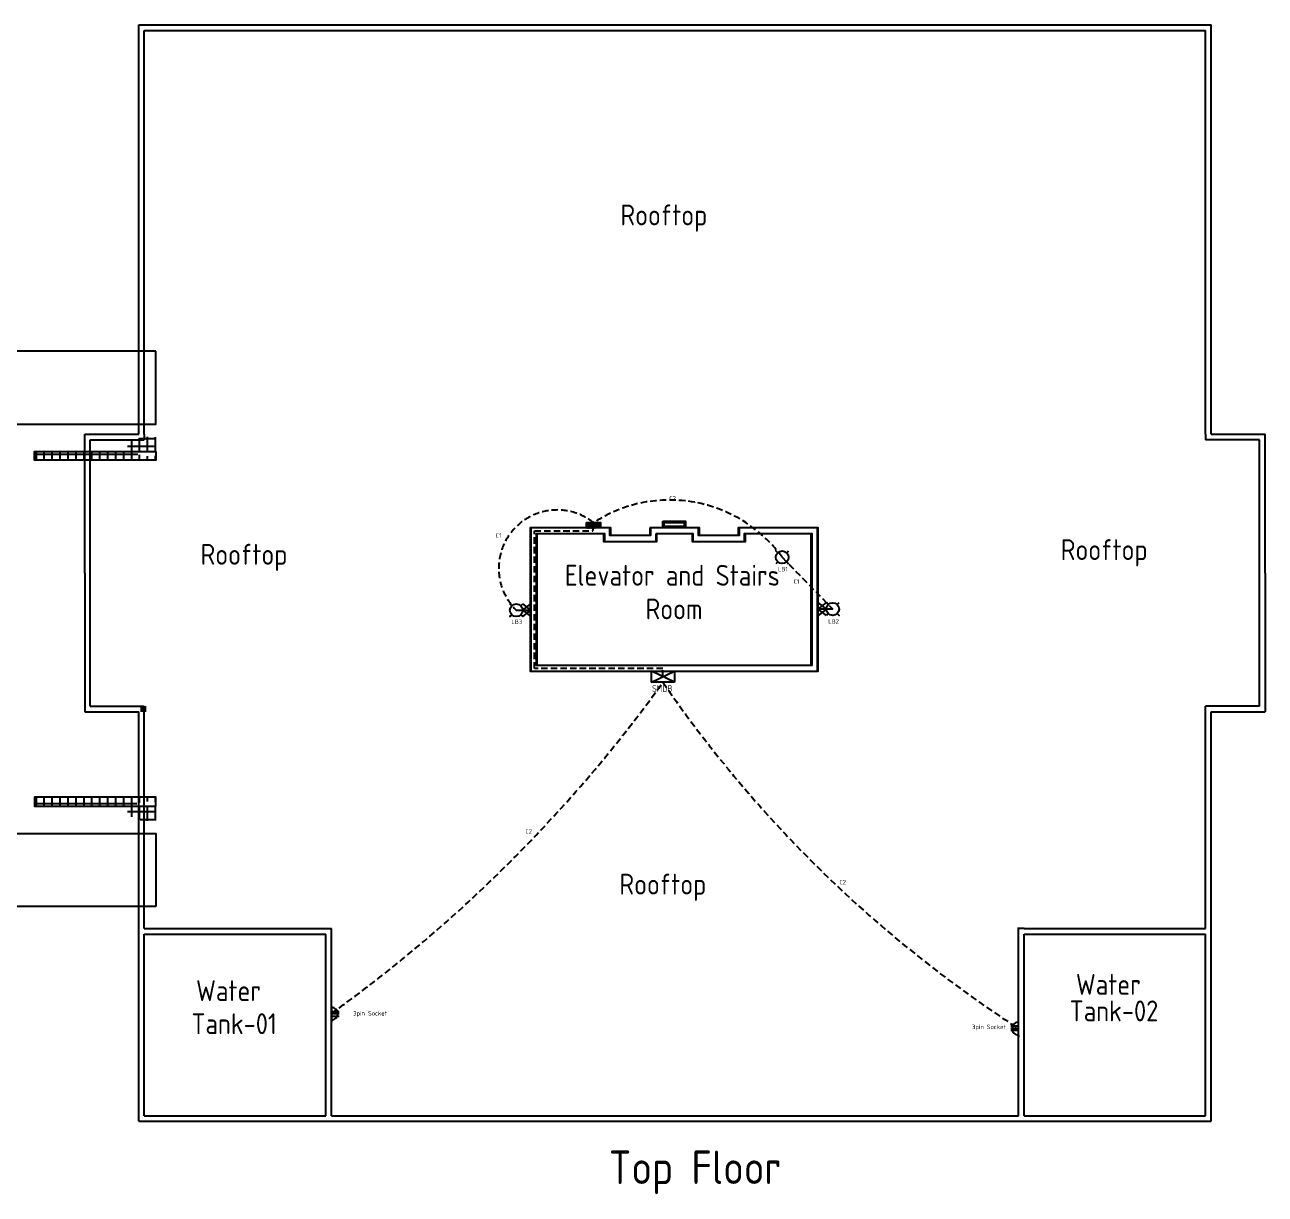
# Model space of a CAD drawing. Header units: inches. Extents: x 33646 to 69385, y 30083 to 61001.
# Drawn here: x 36059 to 37289, y 30408 to 31568 of the extents above; entities that cross this region are included whole.
import ezdxf
from ezdxf.enums import TextEntityAlignment as Align

# ---------------------------------------------------------------- set-up
doc = ezdxf.new("R2010")
doc.units = ezdxf.units.IN
doc.header["$MEASUREMENT"] = 0
doc.linetypes.add('HIDDEN', pattern=[9.524999999999999, 6.35, -3.175])
doc.layers.add('All Text', color=7, linetype='Continuous', plot=False)
for name, color, linetype in [('Conduit', 4, 'Continuous'), ('Electrical Layout', 130, 'Continuous'), ('TILING', 8, 'Continuous'), ('WALL', 7, 'Continuous')]:
    doc.layers.add(name, color=color, linetype=linetype)
doc.styles.add('YQ_DIM', font='SUPEROS.SHX', dxfattribs={"width": 0.8, "bigfont": 'HZDX.SHX'})
pattern_1 = [(0, (0, 0), (0, 7.874015748031497), []), (90, (0, 0), (-7.874015748031497, 4.821444091131313e-16), [])]

msp = doc.modelspace()

# ---------------------------------------------------------------- hatches: boundary and pattern name
at = {"layer": 'Electrical Layout'}
h = msp.add_hatch(dxfattribs=at)
h.set_pattern_fill('MUDST', color=256)
h.set_pattern_definition([(0, (541.5851522987505, 1163.397261029237), (0.5, 0.25), [0.25, -0.25, 0, -0.25, 0, -0.25])])
h.paths.add_polyline_path([(36616.08515229875, 31073.89726102923), (36616.08515229875, 31068.89726102923), (36630.08515229875, 31068.89726102923), (36630.08515229875, 31073.89726102923)])
at = {"layer": 'TILING'}
h = msp.add_hatch(dxfattribs=at)
h.set_pattern_fill('_USER', color=256, scale=7.874015748031497, double=1, pattern_type=0)
h.set_pattern_definition(pattern_1)
edge = h.paths.add_edge_path()
edge.add_arc((36186.89787380213, 31195.35574950443), 55.78041944777473, 251.4067891857481, 271.3856483193895)
edge.add_arc((36187.25676764578, 31141.50787699773), 2.156851818604096, 297.3220102423449, 361.8992090810831)
edge.add_line((36189.41243464858, 31141.57935804741), (36189.41243464959, 31157.3697545645))
edge.add_arc((36187.39440511786, 31157.52195278325), 2.023760729114688, 355.6869620808287, 425.0918185687654)
edge.add_arc((36186.89787379637, 31103.59336310784), 55.78041944778114, 88.61435167311983, 91.20361630134116)
edge.add_arc((36183.24590526721, 31159.21625897518), 2.484519138097323, 3.35075635568449, 8.493880416108391)
edge.add_arc((36184.92131700847, 31158.35460699552), 1.456302950220806, 57.52867036242497, 124.2772201161644)
edge.add_arc((36186.56203714405, 31159.21625897405), 2.48451913837778, 172.0944125478434, 178.0105171990761)
edge.add_arc((36186.89787379641, 31103.59336310765), 55.78041944796709, 92.89667054064641, 108.5932108068516)
edge.add_arc((36172.1289700815, 31139.93788909708), 16.79757454725102, 100.3453225507513, 105.2087672079193)
edge.add_arc((36170.85182932107, 31144.63570680011), 11.92925043182975, 105.2087672079501, 123.2778517982728)
edge.add_arc((36168.90328306738, 31147.60458532499), 8.378043285197181, 123.2778517983604, 147.7435096063108)
edge.add_arc((36165.94030222328, 31149.47455630746), 4.874324267104207, 147.7435096062335, 179.9999999966217)
edge.add_arc((36165.94030222327, 31149.47455630746), 4.874324267089833, 179.9999999966645, 212.2564903859797)
edge.add_arc((36168.90328306759, 31151.34452728954), 8.378043285172955, 212.2564903860367, 236.722148195168)
edge.add_arc((36170.85182932173, 31154.31340581425), 11.92925043190625, 236.7221481949883, 254.7912327845802)
edge.add_arc((36172.12897008198, 31159.01122351512), 16.79757454519918, 254.7912327854203, 259.6546774426732)
h.paths.add_polyline_path([(36189.41243464909, 31144.54037162699), (36189.41243464909, 31135.72147398922), (36068.92424567274, 31135.72147398922), (36068.92424567274, 31144.54037162699)])
h = msp.add_hatch(dxfattribs=at)
h.set_pattern_fill('_USER', color=256, scale=7.874015748031497, double=1, pattern_type=0)
h.set_pattern_definition(pattern_1)
edge = h.paths.add_edge_path()
edge.add_arc((36186.89787380213, 30742.00845831647), 55.78041944777473, 88.61435168061053, 108.5932108142519, ccw=False)
edge.add_arc((36187.25676764578, 30795.85633082317), 2.156851818604096, -1.899209081083086, 62.6779897576551, ccw=False)
edge.add_line((36189.41243464858, 30795.78484977349), (36189.41243464959, 30779.9944532564))
edge.add_arc((36187.39440511786, 30779.84225503765), 2.023760729114688, -65.0918185687654, 4.313037919171279, ccw=False)
edge.add_arc((36186.89787379637, 30833.77084471306), 55.78041944778114, 268.7963836986588, 271.3856483268802, ccw=False)
edge.add_arc((36183.24590526721, 30778.14794884572), 2.484519138097323, 351.5061195838916, 356.64924364431556, ccw=False)
edge.add_arc((36184.92131700847, 30779.00960082539), 1.456302950220806, 235.72277988383559, 302.471329637575, ccw=False)
edge.add_arc((36186.56203714405, 30778.14794884685), 2.48451913837778, 181.9894828009239, 187.9055874521566, ccw=False)
edge.add_arc((36186.89787379641, 30833.77084471325), 55.78041944796709, 251.4067891931484, 267.10332945935363, ccw=False)
edge.add_arc((36172.1289700815, 30797.42631872382), 16.79757454725102, 254.7912327920807, 259.65467744924877, ccw=False)
edge.add_arc((36170.85182932107, 30792.7285010208), 11.92925043182975, 236.7221482017273, 254.7912327920498, ccw=False)
edge.add_arc((36168.90328306738, 30789.75962249592), 8.378043285197181, 212.2564903936892, 236.72214820163958, ccw=False)
edge.add_arc((36165.94030222328, 30787.88965151344), 4.874324267104207, 180.0000000033783, 212.2564903937665, ccw=False)
edge.add_arc((36165.94030222327, 30787.88965151344), 4.874324267089833, 147.7435096140203, 180.0000000033355, ccw=False)
edge.add_arc((36168.90328306759, 30786.01968053136), 8.378043285172955, 123.27785180483201, 147.7435096139633, ccw=False)
edge.add_arc((36170.85182932173, 30783.05080200665), 11.92925043190625, 105.20876721541981, 123.2778518050117, ccw=False)
edge.add_arc((36172.12897008198, 30778.35298430578), 16.79757454519918, 100.34532255732682, 105.2087672145797, ccw=False)
h.paths.add_polyline_path([(36189.41243464909, 30792.82383619391), (36189.41243464909, 30801.64273383168), (36068.92424567274, 30801.64273383168), (36068.92424567274, 30792.82383619391)])

# ---------------------------------------------------------------- linework, layer by layer
at = {"layer": 'All Text', "lineweight": 211}
msp.add_line((36176.9414501362, 30886.44094291825), (36176.9414501362, 30891.95275394186), dxfattribs=at)
at = {"layer": 'Conduit'}
for p, q in [((36814.58871038489, 31044.03333538055), (36816.50003983662, 31045.94466483229)), ((36805.683447227, 31035.12807222267), (36803.77211777526, 31033.21674277094)), ((36814.58871038489, 31035.12807222267), (36816.50003983662, 31033.21674277094)), ((36542.16467698242, 30991.5417219896), (36540.25334753069, 30993.45305144132)), ((36551.06994014032, 30991.5417219896), (36552.98126959205, 30993.45305144132)), ((36855.83164625267, 30992.65537073347), (36853.92031680094, 30994.5667001852)), ((36855.83164625267, 30983.75010757557), (36853.92031680094, 30981.83877812384)), ((36864.73690941057, 30992.65537073347), (36866.6482388623, 30994.5667001852)), ((36551.06994014032, 30982.63645883171), (36552.98126959205, 30980.72512937996))]:
    msp.add_line(p, q, dxfattribs=at)
at = {"layer": 'Conduit', "color": 4}
msp.add_lwpolyline([(36616.08515229875, 31073.89726102923), (36630.08515229875, 31073.89726102923), (36630.08515229875, 31068.89726102923), (36616.08515229875, 31068.89726102923)], close=True, dxfattribs=at)
at = {"layer": 'Conduit'}
for points in [[(36805.683447227, 31044.03333538055), (36803.77211777526, 31045.94466483229)], [(36864.73690941057, 30983.75010757557), (36866.6482388623, 30981.83877812384)], [(36542.16467698242, 30982.63645883171), (36540.25334753069, 30980.72512937996)]]:
    msp.add_lwpolyline(points, close=True, dxfattribs=at)
for centre in [(36810.13607880594, 31039.58070380161), (36546.61730856136, 30987.08909041065), (36860.28427783163, 30988.20273915451)]:
    msp.add_circle(centre, 6.296971967198096, dxfattribs=at)
at = {"layer": 'Electrical Layout', "linetype": 'HIDDEN'}
for p, q in [((36564.58475139165, 30929.16290483183), (36564.58475139165, 31065.91509221462)), ((36564.58475139165, 31065.91509221462), (36622.58950580053, 31065.91509221462)), ((36622.58950580053, 31065.91509221462), (36623.08515229875, 31068.89726102923)), ((36810.13607880594, 31039.58070380161), (36860.28427783163, 30988.20273915451)), ((36691.93752237284, 30929.16290483183), (36564.58475139165, 30929.16290483183)), ((36691.93752237284, 30921.13079350437), (36691.93752237284, 30929.16290483183))]:
    msp.add_line(p, q, dxfattribs=at)
at = {"layer": 'Electrical Layout'}
for p, q in [((36546.61730856136, 30987.08909041065), (36561.04578147873, 30987.08909041065)), ((36552.91428052856, 30987.08909041065), (36561.04578147873, 30993.45305144132)), ((36552.91428052856, 30987.08909041065), (36561.04578147873, 30980.72512937996)), ((36561.04578147873, 30987.08909041065), (36552.98126959205, 30993.45305144132)), ((36552.98126959205, 30980.72512937996), (36561.04578147873, 30987.08909041065)), ((36845.85580491426, 30988.20273915451), (36853.92031680094, 30994.5667001852)), ((36853.98730586443, 30988.20273915451), (36845.85580491426, 30994.5667001852)), ((36860.28427783163, 30988.20273915451), (36845.85580491426, 30988.20273915451)), ((36853.92031680094, 30981.83877812384), (36845.85580491426, 30988.20273915451)), ((36853.98730586443, 30988.20273915451), (36845.85580491426, 30981.83877812384)), ((36703.43752237284, 30915.63079350437), (36680.43752237284, 30926.63079350437)), ((36680.43752237284, 30915.63079350437), (36703.43752237284, 30926.63079350437)), ((36171.42963911239, 30891.95275394186), (36176.94145013605, 30891.95275394186)), ((36356.94145013604, 30671.41732087077), (36362.45326115986, 30671.41732087077)), ((36357.78593674993, 30671.41732283437), (36363.29774777374, 30671.41732283437)), ((37049.03593832498, 30671.41732087099), (37043.52412730117, 30671.41732087099)), ((37049.88042493886, 30671.41732283459), (37044.36861391505, 30671.41732283459)), ((36363.29766833395, 30593.47738792002), (36363.29766833395, 30595.47738792002)), ((36363.29766833395, 30593.47738792002), (36363.29766833395, 30580.66138230205)), ((36363.29766833395, 30589.06938511104), (36371.04766833395, 30589.06938511104)), ((36363.29766833395, 30587.06938511104), (36371.04766833395, 30587.06938511104)), ((36363.29766833395, 30585.06938511104), (36363.29766833395, 30584.56938511104)), ((36363.29766833395, 30584.56938511104), (36371.04766833395, 30584.56938511104)), ((36363.29766833395, 30580.66138230205), (36363.29766833395, 30578.66138230205)), ((37044.36853447511, 30578.66138230221), (37044.36853447511, 30580.66138230221)), ((37044.36853447511, 30565.84537668423), (37044.36853447511, 30578.66138230221)), ((37044.36853447511, 30574.75337949322), (37036.61853447511, 30574.75337949322)), ((37044.36853447511, 30572.25337949322), (37036.61853447511, 30572.25337949322)), ((37044.36853447511, 30570.25337949322), (37036.61853447511, 30570.25337949322)), ((37044.36853447511, 30574.25337949322), (37044.36853447511, 30574.75337949322)), ((37044.36853447511, 30565.84537668423), (37044.36853447511, 30563.84537668423))]:
    msp.add_line(p, q, dxfattribs=at)
for points in [[(36691.73869423048, 31075.39725343374), (36714.23869423048, 31075.39725343374), (36714.23869423048, 31068.89725343374), (36691.73869423048, 31068.89725343374)], [(36691.98869423048, 31075.14725343374), (36713.98869423048, 31075.14725343374), (36713.98869423048, 31069.14725343374), (36691.98869423048, 31069.14725343374)], [(36692.23869423048, 31074.89725343374), (36713.73869423048, 31074.89725343374), (36713.73869423048, 31069.39725343374), (36692.23869423048, 31069.39725343374)], [(36692.48869423048, 31074.64725343374), (36713.48869423048, 31074.64725343374), (36713.48869423048, 31069.64725343374), (36692.48869423048, 31069.64725343374)], [(36692.73869423048, 31074.39725343374), (36713.23869423048, 31074.39725343374), (36713.23869423048, 31069.89725343374), (36692.73869423048, 31069.89725343374)], [(36692.98869423048, 31074.14725343374), (36712.98869423048, 31074.14725343374), (36712.98869423048, 31070.14725343374), (36692.98869423048, 31070.14725343374)], [(36703.43752237284, 30915.63079350437), (36680.43752237284, 30915.63079350437), (36680.43752237284, 30926.63079350437), (36703.43752237284, 30926.63079350437)]]:
    msp.add_lwpolyline(points, close=True, dxfattribs=at)
at = {"layer": 'Electrical Layout', "linetype": 'HIDDEN'}
for centre, radius, start, end in [((36698.53324084739, 30958.20375742327), 138.1209645284341, 36.09824275116229, 123.1098838737674), ((36587.08905078145, 31028.52191776434), 57.91926364216349, 51.57515486007886, 225.6722896540946), ((35517.76467452286, 31761.44391303569), 1447.094229758188, 305.7533542918914, 324.2329815427697), ((37728.52622704869, 31627.00015847533), 1257.204245968314, 214.4602511156039, 237.030687105964)]:
    msp.add_arc(centre, radius, start, end, dxfattribs=at)
at = {"layer": 'Electrical Layout'}
for centre, start, end in [((36363.29766833395, 30587.06938511104), 270, 90), ((37044.36853447511, 30572.25337949322), 90, 270)]:
    msp.add_arc(centre, 6.408002808988148, start, end, dxfattribs=at)
at = {"layer": 'TILING'}
for points in [[(36189.41243464914, 31244.08367871361), (36033.03448189324, 31244.08367871361), (36033.03448189324, 31240.1466708396), (36009.41243464914, 31240.1466708396), (36009.41243464914, 31171.70572595774), (36189.41243464914, 31171.70572595774)], [(36189.41243464909, 31144.54037162699), (36189.41243464909, 31135.72147398922), (36068.92424567274, 31135.72147398922), (36068.92424567274, 31144.54037162699)], [(36189.41243464909, 30792.82383619391), (36189.41243464909, 30801.64273383168), (36068.92424567274, 30801.64273383168), (36068.92424567274, 30792.82383619391)], [(36189.41243464914, 30693.28052910729), (36033.03448189324, 30693.28052910729), (36033.03448189324, 30697.2175369813), (36009.41243464914, 30697.2175369813), (36009.41243464914, 30765.65848186316), (36189.41243464914, 30765.65848186316)]]:
    msp.add_lwpolyline(points, close=True, dxfattribs=at)
at = {"layer": 'WALL'}
for p, q in [((36172.27412572628, 31567.51181102359), (36703.83318084438, 31567.51181102364)), ((36172.27412572627, 31161.46456692911), (36172.27412572628, 31567.51181102359)), ((36177.7859367499, 31561.99999999997), (37229.88042493891, 31562.00000000012)), ((36177.78593674994, 31161.46456692911), (36177.78593675022, 31561.99999999997)), ((36703.83318084443, 31567.51181102364), (37235.39223596253, 31567.51181102359)), ((37229.88042493886, 31161.46456692912), (37229.88042493888, 31561.99999999997)), ((37235.39223596251, 31161.46456692911), (37235.39223596254, 31567.51181102359)), ((36118.76231470264, 31023.95275590548), (36118.76231470265, 31161.46456692911)), ((36118.76231470265, 31161.46456692911), (36172.27412572627, 31161.46456692911)), ((36124.2741257262, 30891.95275590547), (36124.27412572631, 31155.95275590548)), ((36124.27412572631, 31155.95275590548), (36177.78593674994, 31155.95275590548)), ((36177.78593674994, 31161.46456692911), (36177.78593674994, 31155.95275590548)), ((37229.88042493886, 31161.46456692912), (37229.88042493886, 31155.95275590548)), ((37283.3922359625, 31155.95275590548), (37229.88042493886, 31155.95275590548)), ((37235.39223596252, 31161.46456692912), (37288.90404698616, 31161.46456692912)), ((37283.39223596261, 30891.95275590547), (37283.3922359625, 31155.95275590548)), ((37288.90404698617, 31023.95275590548), (37288.90404698616, 31161.46456692911)), ((36118.76231470264, 31023.95275590547), (36118.76231470265, 30886.44094488185)), ((37288.90404698617, 31023.95275590547), (37288.90404698616, 30886.44094488185)), ((36118.76231470265, 30886.44094488185), (36172.2741257263, 30886.44094488185)), ((36124.2741257262, 30891.95275590547), (36177.78593675009, 30891.95275590547)), ((36172.27412572627, 30480.39370078736), (36172.27412572629, 30886.44094488186)), ((36177.78593675009, 30886.44094488185), (36177.78593675009, 30891.95275590547)), ((36177.78593674993, 30671.41732283434), (36177.78593675009, 30886.44094488185)), ((37229.88042493888, 30886.44094488186), (37229.88042493888, 30891.95275590547)), ((37283.39223596261, 30891.95275590547), (37229.88042493888, 30891.95275590547)), ((37229.88042493872, 30671.4173228346), (37229.88042493888, 30886.44094488186)), ((37235.39223596254, 30886.44094488185), (37288.90404698616, 30886.44094488185)), ((37235.39223596253, 30480.39370078736), (37235.39223596254, 30886.44094488185)), ((36177.78593675009, 30671.41732283434), (36357.78593674993, 30671.41732283437)), ((36177.7859367501, 30665.90551181087), (36357.78593674993, 30665.90551181084)), ((36177.78593675023, 30485.90551181098), (36177.7859367501, 30665.90551181087)), ((36357.78593674992, 30485.90551181088), (36357.78593674993, 30665.90551181084)), ((36363.29774777388, 30485.90551181088), (36363.29774777375, 30671.41732283436)), ((37044.36861391491, 30485.90551181096), (37044.36861391505, 30671.41732283459)), ((37049.88042493886, 30671.41732283458), (37229.88042493872, 30671.4173228346)), ((37049.88042493886, 30485.90551181096), (37049.88042493886, 30665.90551181097)), ((37049.88042493886, 30665.90551181096), (37229.88042493871, 30665.90551181098)), ((37229.88042493858, 30485.90551181098), (37229.88042493871, 30665.90551181099)), ((36172.27412572628, 30480.39370078736), (36703.83318084438, 30480.39370078731)), ((36177.7859367499, 30485.90551181086), (36357.78593674992, 30485.90551181088)), ((36363.29774777388, 30485.90551181088), (37044.36861391491, 30485.90551181097)), ((36703.83318084443, 30480.39370078731), (37235.39223596253, 30480.39370078736)), ((37049.88042493886, 30485.90551181097), (37229.88042493891, 30485.90551181099))]:
    msp.add_line(p, q, dxfattribs=at)
for points in [[(36678.79971785253, 31068.89725343374), (36678.79971785253, 31061.0232376857), (36639.42963911236, 31061.0232376857), (36639.42963911236, 31068.89725343374), (36615.24066273442, 31068.89725343373), (36560.20129486486, 31068.89725343373), (36560.20129486485, 31068.19145067106), (36560.20129486485, 30987.08908844704), (36560.20129486485, 30926.63082159816), (36617.94734725616, 30926.63082159816), (36787.23868588018, 30926.63082159817), (36845.01131830039, 30926.63082159817), (36845.01131830038, 30988.20273719091), (36845.01131830038, 31068.89725343373), (36837.13730255635, 31068.89725343373), (36790.73672572654, 31068.89725343373), (36766.5477493486, 31068.89725343374), (36766.5477493486, 31061.0232376857), (36727.17767060843, 31061.02323768571), (36727.17767060843, 31068.89725343374), (36702.98869423048, 31068.89725343374)], [(36679.64420446641, 31068.89725539734), (36679.64420446641, 31061.02323964931), (36640.27412572625, 31061.02323964931), (36640.27412572625, 31068.89725539734), (36616.08514934831, 31068.89725539733), (36561.04578147874, 31068.89725539733), (36561.04578147873, 31068.19145263467), (36561.04578147873, 30987.08909041065), (36561.04578147873, 30926.63082356176), (36618.79183387004, 30926.63082356176), (36788.08317249406, 30926.63082356177), (36845.85580491427, 30926.63082356178), (36845.85580491426, 30988.20273915451), (36845.85580491426, 31068.89725539733), (36837.98178917023, 31068.89725539733), (36791.58121234042, 31068.89725539733), (36767.39223596248, 31068.89725539734), (36767.39223596248, 31061.02323964931), (36728.02215722232, 31061.02323964931), (36728.02215722232, 31068.89725539734), (36703.83318084436, 31068.89725539734)], [(36684.79971785253, 31062.89725343374), (36684.79971785253, 31055.0232376857), (36633.42963911236, 31055.0232376857), (36633.42963911236, 31062.89725343374), (36615.24066273442, 31062.89725343373), (36566.20129486485, 31062.89725343373), (36566.20129486485, 30987.08908844704), (36566.20129486485, 30932.63082159816), (36617.94734725616, 30932.63082159816), (36787.23868588018, 30932.63082159817), (36839.01131830039, 30932.63082159817), (36839.01131830038, 30988.20273719091), (36839.01131830038, 31062.89725343373), (36837.13730255635, 31062.89725343373), (36790.73672572654, 31062.89725343373), (36772.5477493486, 31062.89725343374), (36772.5477493486, 31055.0232376857), (36721.17767060843, 31055.02323768571), (36721.17767060843, 31062.89725343374), (36702.98869423048, 31062.89725343374)], [(36685.64420446641, 31062.89725539734), (36685.64420446641, 31055.02323964931), (36634.27412572625, 31055.02323964931), (36634.27412572625, 31062.89725539734), (36616.08514934831, 31062.89725539733), (36567.04578147873, 31062.89725539733), (36567.04578147873, 30987.08909041065), (36567.04578147873, 30932.63082356176), (36618.79183387004, 30932.63082356176), (36788.08317249406, 30932.63082356177), (36839.85580491427, 30932.63082356178), (36839.85580491426, 30988.20273915451), (36839.85580491426, 31062.89725539733), (36837.98178917023, 31062.89725539733), (36791.58121234042, 31062.89725539733), (36773.39223596248, 31062.89725539734), (36773.39223596248, 31055.02323964931), (36722.02215722232, 31055.02323964931), (36722.02215722232, 31062.89725539734), (36703.83318084436, 31062.89725539734)]]:
    msp.add_lwpolyline(points, close=True, dxfattribs=at)

# ---------------------------------------------------------------- texts
at = {"layer": 'All Text', "style": 'YQ_DIM'}
for s, p in [('Rooftop', (36692.84959450852, 31375.90874815371)), ('Rooftop', (37129.30365486044, 31044.03971333069)), ('Rooftop', (36276.6737336006, 31039.41704232911)), ('Elevator and Stairs', (36701.17682867726, 31021.70725102308)), ('Room', (36702.98869423048, 30988.37847635824)), ('Rooftop', (36691.84959450852, 30712.40874815371)), ('Water ', (36266.94145013613, 30609.89748217779)), ('Water ', (37139.0359383249, 30616.10130782117)), ('Tank-02', (37139.0359383249, 30589.82774664682)), ('Tank-01', (36266.94145013613, 30577.1147344317))]:
    msp.add_text(s, height=20.68503937, dxfattribs=at).set_placement(p, align=Align.MIDDLE)
at = {"layer": 'All Text', "linetype": 'HIDDEN', "style": 'YQ_DIM'}
msp.add_text('Top Floor', height=33.28403366147735, dxfattribs=at).set_placement((36723.8690821806, 30429.77644320246), align=Align.MIDDLE)
at = {"layer": 'Electrical Layout', "color": 4, "style": 'YQ_DIM'}
for s, p in [('C2', (36701.48010505558, 31098.09283975286)), ('C1', (36528.94823514014, 31061.17309024154)), ('LB1', (36810.82486354439, 31027.83550157603)), ('C1', (36824.25763850108, 31015.47751880728)), ('LB3', (36547.07084066905, 30975.59608580662)), ('LB2', (36861.103791612, 30975.99990015168)), ('C2', (36558.94130617366, 30767.74716214999)), ('C2', (36870.10393478409, 30717.45220716036))]:
    msp.add_text(s, height=4.37819305212397, dxfattribs=at).set_placement(p, align=Align.MIDDLE)
at = {"layer": 'Electrical Layout', "style": 'YQ_DIM'}
for s, height, p in [('SMDB', 6.610169491525469, (36691.27824015819, 30909.44011404125)), ('3pin Socket', 4.37819305212397, (36401.69703643729, 30586.7349706175)), ('3pin Socket', 4.37819305212397, (37015.13100816355, 30573.27065199502))]:
    msp.add_text(s, height=height, dxfattribs=at).set_placement(p, align=Align.MIDDLE)

doc.saveas('drawing.dxf')
